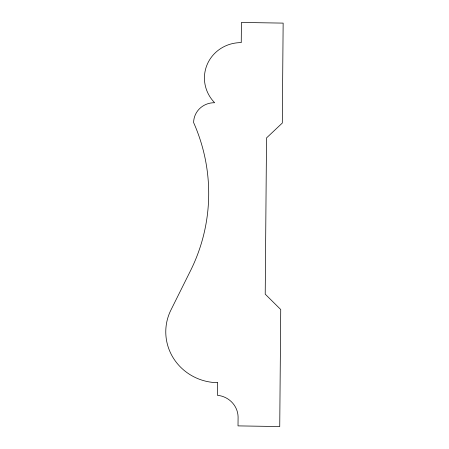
<?xml version="1.0" encoding="UTF-8"?>
<svg xmlns="http://www.w3.org/2000/svg" width="449" height="449" viewBox="0 0 449 449"><rect width="100%" height="100%" fill="white"/><g stroke="black" fill="none" stroke-linecap="round" stroke-linejoin="round"><path stroke-width="0.67" d="M217.512 382.688L217.406 395.3A22.809 22.029 6.9 0 1 238.093 416.964L238.015 425.888L279.744 426.55L280.732 309.529L265.213 294.151L266.526 137.927L282.303 123.048L283.145 23.112L241.416 22.45L241.248 42.621A36.908 35.651 6.9 0 0 207.382 64.033A36.908 35.651 6.9 0 0 214.656 102.726A20.873 20.166 6.9 0 0 193.62 122.566A185.308 178.994 6.9 0 1 190.477 270.786L170.906 310.068A52.191 50.411 6.9 0 0 217.512 382.688"/></g></svg>
